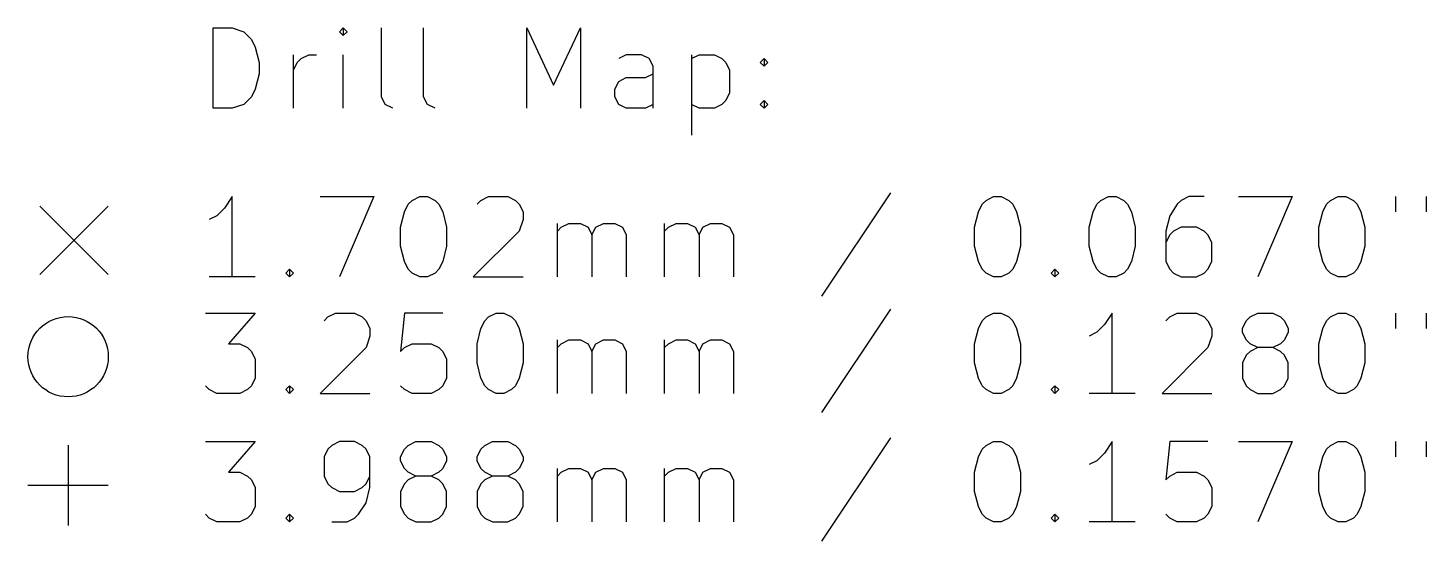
# Model space of a CAD drawing. Extents: x 23 to 230, y -194 to -24.
# Drawn here: x 23.35 to 58.15, y -193.48 to -180.7 of the extents above; entities that cross this region are included whole.
import ezdxf

# ---------------------------------------------------------------- set-up
doc = ezdxf.new("R2010")
doc.units = 0
doc.layers.add('BLACK', color=7, linetype='CONTINUOUS')

msp = doc.modelspace()

# ---------------------------------------------------------------- linework, layer by layer
at = {"layer": 'BLACK', "linetype": 'CONTINUOUS'}
for p, q in [((27.957768, -182.70377), (27.957768, -180.70377)), ((27.957768, -180.70377), (28.433958, -180.70377)), ((28.433958, -180.70377), (28.719673, -180.799008)), ((28.719673, -180.799008), (28.910149, -180.989484)), ((31.195863, -180.70377), (31.100625, -180.799008)), ((31.100625, -180.799008), (31.195863, -180.894246)), ((31.291101, -180.799008), (31.195863, -180.70377)), ((31.195863, -180.70377), (31.195863, -180.894246)), ((31.195863, -180.894246), (31.291101, -180.799008)), ((32.148244, -182.418055), (32.148244, -180.70377)), ((33.195863, -182.418055), (33.195863, -180.70377)), ((35.767292, -182.70377), (35.767292, -180.70377)), ((35.767292, -180.70377), (36.433959, -182.132341)), ((36.433959, -182.132341), (37.100625, -180.70377)), ((37.100625, -180.70377), (37.100625, -182.70377)), ((28.910149, -180.989484), (29.005387, -181.17996)), ((29.005387, -181.17996), (29.100625, -181.560912)), ((29.100625, -181.560912), (29.100625, -181.846627)), ((29.957768, -182.70377), (29.957768, -181.370436)), ((29.957768, -181.751389), (30.053006, -181.560912)), ((30.053006, -181.560912), (30.148244, -181.465674)), ((30.148244, -181.465674), (30.33872, -181.370436)), ((30.33872, -181.370436), (30.529197, -181.370436)), ((31.195863, -182.70377), (31.195863, -181.370436)), ((38.243482, -181.370436), (38.053006, -181.465674)), ((38.624435, -181.370436), (38.243482, -181.370436)), ((38.814911, -181.465674), (38.624435, -181.370436)), ((38.910149, -181.656151), (38.814911, -181.465674)), ((39.86253, -181.370436), (39.86253, -183.370436)), ((39.86253, -181.465674), (40.053006, -181.370436)), ((40.053006, -181.370436), (40.433959, -181.370436)), ((40.433959, -181.370436), (40.624435, -181.465674)), ((40.624435, -181.465674), (40.719673, -181.560912)), ((40.719673, -181.560912), (40.814911, -181.751389)), ((41.576816, -181.560912), (41.672054, -181.465674)), ((41.672054, -181.656151), (41.576816, -181.560912)), ((41.672054, -181.465674), (41.767292, -181.560912)), ((41.672054, -181.465674), (41.672054, -181.656151)), ((41.767292, -181.560912), (41.672054, -181.656151)), ((29.100625, -181.846627), (29.005387, -182.227579)), ((38.053006, -182.037103), (38.243482, -181.941865)), ((38.243482, -181.941865), (38.719673, -181.941865)), ((38.719673, -181.941865), (38.910149, -181.846627)), ((38.910149, -182.70377), (38.910149, -181.656151)), ((40.814911, -181.751389), (40.814911, -182.322817)), ((29.005387, -182.227579), (28.910149, -182.418055)), ((37.957768, -182.227579), (38.053006, -182.037103)), ((37.957768, -182.418055), (37.957768, -182.227579)), ((40.814911, -182.322817), (40.719673, -182.513293)), ((28.719673, -182.608532), (28.433958, -182.70377)), ((28.910149, -182.418055), (28.719673, -182.608532)), ((32.243482, -182.608532), (32.148244, -182.418055)), ((32.433958, -182.70377), (32.243482, -182.608532)), ((33.291101, -182.608532), (33.195863, -182.418055)), ((33.481577, -182.70377), (33.291101, -182.608532)), ((38.053006, -182.608532), (37.957768, -182.418055)), ((38.243482, -182.70377), (38.053006, -182.608532)), ((38.910149, -182.608532), (38.719673, -182.70377)), ((40.053006, -182.70377), (39.86253, -182.608532)), ((40.624435, -182.608532), (40.433959, -182.70377)), ((40.719673, -182.513293), (40.624435, -182.608532)), ((41.576816, -182.608532), (41.672054, -182.513293)), ((41.672054, -182.70377), (41.576816, -182.608532)), ((41.672054, -182.513293), (41.767292, -182.608532)), ((41.672054, -182.513293), (41.672054, -182.70377)), ((41.767292, -182.608532), (41.672054, -182.70377)), ((28.433958, -182.70377), (27.957768, -182.70377)), ((38.719673, -182.70377), (38.243482, -182.70377)), ((40.433959, -182.70377), (40.053006, -182.70377)), ((28.433958, -184.90377), (28.243482, -185.189484)), ((28.433958, -186.90377), (28.433958, -184.90377)), ((30.624435, -184.90377), (31.957768, -184.90377)), ((31.957768, -184.90377), (31.100625, -186.90377)), ((32.719673, -185.284722), (32.814911, -185.094246)), ((32.814911, -185.094246), (32.910149, -184.999008)), ((32.910149, -184.999008), (33.100625, -184.90377)), ((33.100625, -184.90377), (33.291102, -184.90377)), ((33.291102, -184.90377), (33.481578, -184.999008)), ((33.481578, -184.999008), (33.576816, -185.094246)), ((33.576816, -185.094246), (33.672054, -185.284722)), ((34.529197, -185.094246), (34.624435, -184.999008)), ((34.624435, -184.999008), (34.814911, -184.90377)), ((34.814911, -184.90377), (35.291102, -184.90377)), ((35.291102, -184.90377), (35.481578, -184.999008)), ((35.481578, -184.999008), (35.576816, -185.094246)), ((35.576816, -185.094246), (35.672054, -185.284722)), ((44.814912, -184.808532), (43.100627, -187.37996)), ((47.005389, -185.284722), (47.100627, -185.094246)), ((47.100627, -185.094246), (47.195865, -184.999008)), ((47.195865, -184.999008), (47.386341, -184.90377)), ((47.386341, -184.90377), (47.576818, -184.90377)), ((47.576818, -184.90377), (47.767294, -184.999008)), ((47.767294, -184.999008), (47.862532, -185.094246)), ((47.862532, -185.094246), (47.95777, -185.284722)), ((49.862532, -185.284722), (49.95777, -185.094246)), ((49.95777, -185.094246), (50.053008, -184.999008)), ((50.053008, -184.999008), (50.243484, -184.90377)), ((50.243484, -184.90377), (50.433961, -184.90377)), ((50.433961, -184.90377), (50.624437, -184.999008)), ((50.624437, -184.999008), (50.719675, -185.094246)), ((50.719675, -185.094246), (50.814913, -185.284722)), ((51.95777, -185.094246), (51.767294, -185.37996)), ((52.053008, -184.999008), (51.95777, -185.094246)), ((52.243484, -184.90377), (52.053008, -184.999008)), ((52.624437, -184.90377), (52.243484, -184.90377)), ((53.48158, -184.90377), (54.814913, -184.90377)), ((54.814913, -184.90377), (53.95777, -186.90377)), ((55.576818, -185.284722), (55.672056, -185.094246)), ((55.672056, -185.094246), (55.767294, -184.999008)), ((55.767294, -184.999008), (55.95777, -184.90377)), ((55.95777, -184.90377), (56.148247, -184.90377)), ((56.148247, -184.90377), (56.338723, -184.999008)), ((56.338723, -184.999008), (56.433961, -185.094246)), ((56.433961, -185.094246), (56.529199, -185.284722)), ((57.386342, -184.90377), (57.386342, -185.284722)), ((58.148247, -184.90377), (58.148247, -185.284722)), ((23.6482, -185.138032), (25.35, -186.839832)), ((25.35, -185.138032), (23.6482, -186.839832)), ((28.053006, -185.37996), (27.86253, -185.475198)), ((28.243482, -185.189484), (28.053006, -185.37996)), ((32.624435, -185.665674), (32.719673, -185.284722)), ((33.672054, -185.284722), (33.767292, -185.665674)), ((35.672054, -185.284722), (35.672054, -185.475198)), ((46.910151, -185.665674), (47.005389, -185.284722)), ((47.95777, -185.284722), (48.053008, -185.665674)), ((49.767294, -185.665674), (49.862532, -185.284722)), ((50.814913, -185.284722), (50.910151, -185.665674)), ((51.767294, -185.37996), (51.672056, -185.760912)), ((55.48158, -185.665674), (55.576818, -185.284722)), ((56.529199, -185.284722), (56.624437, -185.665674)), ((32.624435, -186.141865), (32.624435, -185.665674)), ((33.767292, -185.665674), (33.767292, -186.141865)), ((35.576816, -185.760912), (34.433959, -186.90377)), ((35.672054, -185.475198), (35.576816, -185.760912)), ((36.529197, -186.90377), (36.529197, -185.570436)), ((36.529197, -185.760912), (36.624435, -185.665674)), ((36.624435, -185.665674), (36.814911, -185.570436)), ((36.814911, -185.570436), (37.100626, -185.570436)), ((37.100626, -185.570436), (37.291102, -185.665674)), ((37.291102, -185.665674), (37.38634, -185.856151)), ((37.38634, -185.856151), (37.481578, -185.665674)), ((37.481578, -185.665674), (37.672054, -185.570436)), ((37.672054, -185.570436), (37.957768, -185.570436)), ((37.957768, -185.570436), (38.148245, -185.665674)), ((38.148245, -185.665674), (38.243483, -185.856151)), ((39.195864, -186.90377), (39.195864, -185.570436)), ((39.195864, -185.760912), (39.291102, -185.665674)), ((39.291102, -185.665674), (39.481578, -185.570436)), ((39.481578, -185.570436), (39.767293, -185.570436)), ((39.767293, -185.570436), (39.957769, -185.665674)), ((39.957769, -185.665674), (40.053007, -185.856151)), ((40.053007, -185.856151), (40.148245, -185.665674)), ((40.148245, -185.665674), (40.338721, -185.570436)), ((40.338721, -185.570436), (40.624435, -185.570436)), ((40.624435, -185.570436), (40.814912, -185.665674)), ((40.814912, -185.665674), (40.91015, -185.856151)), ((46.910151, -186.141865), (46.910151, -185.665674)), ((48.053008, -185.665674), (48.053008, -186.141865)), ((49.767294, -186.141865), (49.767294, -185.665674)), ((50.910151, -185.665674), (50.910151, -186.141865)), ((51.672056, -185.760912), (51.672056, -186.522817)), ((51.862532, -185.760912), (51.767294, -185.856151)), ((52.053008, -185.665674), (51.862532, -185.760912)), ((52.433961, -185.665674), (52.053008, -185.665674)), ((52.624437, -185.760912), (52.433961, -185.665674)), ((52.719675, -185.856151), (52.624437, -185.760912)), ((55.48158, -186.141865), (55.48158, -185.665674)), ((56.624437, -185.665674), (56.624437, -186.141865)), ((32.719673, -186.522817), (32.624435, -186.141865)), ((33.767292, -186.141865), (33.672054, -186.522817)), ((37.38634, -185.856151), (37.38634, -186.90377)), ((38.243483, -185.856151), (38.243483, -186.90377)), ((40.053007, -185.856151), (40.053007, -186.90377)), ((40.91015, -185.856151), (40.91015, -186.90377)), ((47.005389, -186.522817), (46.910151, -186.141865)), ((48.053008, -186.141865), (47.95777, -186.522817)), ((49.862532, -186.522817), (49.767294, -186.141865)), ((50.910151, -186.141865), (50.814913, -186.522817)), ((51.767294, -185.856151), (51.672056, -186.046627)), ((52.814913, -186.046627), (52.719675, -185.856151)), ((52.814913, -186.522817), (52.814913, -186.046627)), ((55.576818, -186.522817), (55.48158, -186.141865)), ((56.624437, -186.141865), (56.529199, -186.522817)), ((29.767292, -186.808532), (29.86253, -186.713293)), ((29.86253, -186.90377), (29.767292, -186.808532)), ((29.86253, -186.713293), (29.957768, -186.808532)), ((29.86253, -186.713293), (29.86253, -186.90377)), ((29.957768, -186.808532), (29.86253, -186.90377)), ((32.814911, -186.713293), (32.719673, -186.522817)), ((32.910149, -186.808532), (32.814911, -186.713293)), ((33.100625, -186.90377), (32.910149, -186.808532)), ((33.481578, -186.808532), (33.291102, -186.90377)), ((33.576816, -186.713293), (33.481578, -186.808532)), ((33.672054, -186.522817), (33.576816, -186.713293)), ((47.100627, -186.713293), (47.005389, -186.522817)), ((47.195865, -186.808532), (47.100627, -186.713293)), ((47.386341, -186.90377), (47.195865, -186.808532)), ((47.767294, -186.808532), (47.576818, -186.90377)), ((47.862532, -186.713293), (47.767294, -186.808532)), ((47.95777, -186.522817), (47.862532, -186.713293)), ((48.814913, -186.808532), (48.910151, -186.713293)), ((48.910151, -186.90377), (48.814913, -186.808532)), ((48.910151, -186.713293), (49.005389, -186.808532)), ((48.910151, -186.713293), (48.910151, -186.90377)), ((49.005389, -186.808532), (48.910151, -186.90377)), ((49.95777, -186.713293), (49.862532, -186.522817)), ((50.053008, -186.808532), (49.95777, -186.713293)), ((50.243484, -186.90377), (50.053008, -186.808532)), ((50.624437, -186.808532), (50.433961, -186.90377)), ((50.719675, -186.713293), (50.624437, -186.808532)), ((50.814913, -186.522817), (50.719675, -186.713293)), ((51.672056, -186.522817), (51.767294, -186.713293)), ((51.767294, -186.713293), (51.862532, -186.808532)), ((51.862532, -186.808532), (52.053008, -186.90377)), ((52.433961, -186.90377), (52.624437, -186.808532)), ((52.624437, -186.808532), (52.719675, -186.713293)), ((52.719675, -186.713293), (52.814913, -186.522817)), ((55.672056, -186.713293), (55.576818, -186.522817)), ((55.767294, -186.808532), (55.672056, -186.713293)), ((55.95777, -186.90377), (55.767294, -186.808532)), ((56.338723, -186.808532), (56.148247, -186.90377)), ((56.433961, -186.713293), (56.338723, -186.808532)), ((56.529199, -186.522817), (56.433961, -186.713293)), ((29.005387, -186.90377), (27.86253, -186.90377)), ((33.291102, -186.90377), (33.100625, -186.90377)), ((34.433959, -186.90377), (35.672054, -186.90377)), ((47.576818, -186.90377), (47.386341, -186.90377)), ((50.433961, -186.90377), (50.243484, -186.90377)), ((52.053008, -186.90377), (52.433961, -186.90377)), ((56.148247, -186.90377), (55.95777, -186.90377)), ((27.767292, -187.80557), (29.005387, -187.80557)), ((29.005387, -187.80557), (28.33872, -188.567474)), ((30.719673, -187.996046), (30.814911, -187.900808)), ((30.814911, -187.900808), (31.005387, -187.80557)), ((31.005387, -187.80557), (31.481578, -187.80557)), ((31.481578, -187.80557), (31.672054, -187.900808)), ((31.672054, -187.900808), (31.767292, -187.996046)), ((32.719673, -187.80557), (32.624435, -188.757951)), ((33.672054, -187.80557), (32.719673, -187.80557)), ((34.719673, -187.996046), (34.814911, -187.900808)), ((34.814911, -187.900808), (35.005387, -187.80557)), ((35.005387, -187.80557), (35.195864, -187.80557)), ((35.195864, -187.80557), (35.38634, -187.900808)), ((35.38634, -187.900808), (35.481578, -187.996046)), ((44.814912, -187.710332), (43.100627, -190.28176)), ((47.100627, -187.996046), (47.195865, -187.900808)), ((47.195865, -187.900808), (47.386341, -187.80557)), ((47.386341, -187.80557), (47.576818, -187.80557)), ((47.576818, -187.80557), (47.767294, -187.900808)), ((47.767294, -187.900808), (47.862532, -187.996046)), ((50.338722, -187.80557), (50.148246, -188.091284)), ((50.338722, -189.80557), (50.338722, -187.80557)), ((51.672056, -187.996046), (51.767294, -187.900808)), ((51.767294, -187.900808), (51.95777, -187.80557)), ((51.95777, -187.80557), (52.433961, -187.80557)), ((52.433961, -187.80557), (52.624437, -187.900808)), ((52.624437, -187.900808), (52.719675, -187.996046)), ((53.672056, -187.996046), (53.767294, -187.900808)), ((53.767294, -187.900808), (53.95777, -187.80557)), ((53.95777, -187.80557), (54.338723, -187.80557)), ((54.338723, -187.80557), (54.529199, -187.900808)), ((54.529199, -187.900808), (54.624437, -187.996046)), ((55.672056, -187.996046), (55.767294, -187.900808)), ((55.767294, -187.900808), (55.95777, -187.80557)), ((55.95777, -187.80557), (56.148247, -187.80557)), ((56.148247, -187.80557), (56.338723, -187.900808)), ((56.338723, -187.900808), (56.433961, -187.996046)), ((57.386342, -187.80557), (57.386342, -188.186522)), ((58.148247, -187.80557), (58.148247, -188.186522)), ((31.767292, -187.996046), (31.86253, -188.186522)), ((31.86253, -188.186522), (31.86253, -188.376998)), ((34.529197, -188.567474), (34.624435, -188.186522)), ((34.624435, -188.186522), (34.719673, -187.996046)), ((35.481578, -187.996046), (35.576816, -188.186522)), ((35.576816, -188.186522), (35.672054, -188.567474)), ((46.910151, -188.567474), (47.005389, -188.186522)), ((47.005389, -188.186522), (47.100627, -187.996046)), ((47.862532, -187.996046), (47.95777, -188.186522)), ((47.95777, -188.186522), (48.053008, -188.567474)), ((50.148246, -188.091284), (49.95777, -188.28176)), ((52.719675, -187.996046), (52.814913, -188.186522)), ((52.814913, -188.186522), (52.814913, -188.376998)), ((53.576818, -188.186522), (53.672056, -187.996046)), ((53.576818, -188.28176), (53.576818, -188.186522)), ((54.624437, -187.996046), (54.719675, -188.186522)), ((54.719675, -188.186522), (54.719675, -188.28176)), ((55.48158, -188.567474), (55.576818, -188.186522)), ((55.576818, -188.186522), (55.672056, -187.996046)), ((56.433961, -187.996046), (56.529199, -188.186522)), ((56.529199, -188.186522), (56.624437, -188.567474)), ((28.33872, -188.567474), (28.624435, -188.567474)), ((28.624435, -188.567474), (28.814911, -188.662712)), ((31.86253, -188.376998), (31.767292, -188.662712)), ((32.719673, -188.662712), (32.910149, -188.567474)), ((32.910149, -188.567474), (33.38634, -188.567474)), ((33.38634, -188.567474), (33.576816, -188.662712)), ((34.529197, -189.043665), (34.529197, -188.567474)), ((35.672054, -188.567474), (35.672054, -189.043665)), ((36.529197, -189.80557), (36.529197, -188.472236)), ((36.529197, -188.662712), (36.624435, -188.567474)), ((36.624435, -188.567474), (36.814911, -188.472236)), ((36.814911, -188.472236), (37.100626, -188.472236)), ((37.100626, -188.472236), (37.291102, -188.567474)), ((37.291102, -188.567474), (37.38634, -188.757951)), ((37.38634, -188.757951), (37.481578, -188.567474)), ((37.481578, -188.567474), (37.672054, -188.472236)), ((37.672054, -188.472236), (37.957768, -188.472236)), ((37.957768, -188.472236), (38.148245, -188.567474)), ((38.148245, -188.567474), (38.243483, -188.757951)), ((39.195864, -189.80557), (39.195864, -188.472236)), ((39.195864, -188.662712), (39.291102, -188.567474)), ((39.291102, -188.567474), (39.481578, -188.472236)), ((39.481578, -188.472236), (39.767293, -188.472236)), ((39.767293, -188.472236), (39.957769, -188.567474)), ((39.957769, -188.567474), (40.053007, -188.757951)), ((40.053007, -188.757951), (40.148245, -188.567474)), ((40.148245, -188.567474), (40.338721, -188.472236)), ((40.338721, -188.472236), (40.624435, -188.472236)), ((40.624435, -188.472236), (40.814912, -188.567474)), ((40.814912, -188.567474), (40.91015, -188.757951)), ((46.910151, -189.043665), (46.910151, -188.567474)), ((48.053008, -188.567474), (48.053008, -189.043665)), ((49.95777, -188.28176), (49.767294, -188.376998)), ((52.814913, -188.376998), (52.719675, -188.662712)), ((53.672056, -188.472236), (53.576818, -188.28176)), ((53.767294, -188.567474), (53.672056, -188.472236)), ((53.95777, -188.662712), (53.767294, -188.567474)), ((54.529199, -188.567474), (54.338723, -188.662712)), ((54.624437, -188.472236), (54.529199, -188.567474)), ((54.719675, -188.28176), (54.624437, -188.472236)), ((55.48158, -189.043665), (55.48158, -188.567474)), ((56.624437, -188.567474), (56.624437, -189.043665)), ((28.814911, -188.662712), (28.910149, -188.757951)), ((28.910149, -188.757951), (29.005387, -188.948427)), ((29.005387, -188.948427), (29.005387, -189.424617)), ((31.767292, -188.662712), (30.624435, -189.80557)), ((32.624435, -188.757951), (32.719673, -188.662712)), ((33.576816, -188.662712), (33.672054, -188.757951)), ((33.672054, -188.757951), (33.767292, -188.948427)), ((33.767292, -188.948427), (33.767292, -189.424617)), ((37.38634, -188.757951), (37.38634, -189.80557)), ((38.243483, -188.757951), (38.243483, -189.80557)), ((40.053007, -188.757951), (40.053007, -189.80557)), ((40.91015, -188.757951), (40.91015, -189.80557)), ((52.719675, -188.662712), (51.576818, -189.80557)), ((53.672056, -188.853189), (53.576818, -189.043665)), ((53.767294, -188.757951), (53.672056, -188.853189)), ((53.95777, -188.662712), (53.767294, -188.757951)), ((54.338723, -188.662712), (53.95777, -188.662712)), ((54.529199, -188.757951), (54.338723, -188.662712)), ((54.624437, -188.853189), (54.529199, -188.757951)), ((54.719675, -189.043665), (54.624437, -188.853189)), ((34.624435, -189.424617), (34.529197, -189.043665)), ((35.672054, -189.043665), (35.576816, -189.424617)), ((47.005389, -189.424617), (46.910151, -189.043665)), ((48.053008, -189.043665), (47.95777, -189.424617)), ((53.576818, -189.043665), (53.576818, -189.424617)), ((54.719675, -189.424617), (54.719675, -189.043665)), ((55.576818, -189.424617), (55.48158, -189.043665)), ((56.624437, -189.043665), (56.529199, -189.424617)), ((27.86253, -189.710332), (27.767292, -189.615093)), ((28.910149, -189.615093), (28.814911, -189.710332)), ((29.005387, -189.424617), (28.910149, -189.615093)), ((29.767292, -189.710332), (29.86253, -189.615093)), ((29.86253, -189.615093), (29.957768, -189.710332)), ((29.86253, -189.615093), (29.86253, -189.80557)), ((32.719673, -189.710332), (32.624435, -189.615093)), ((33.672054, -189.615093), (33.576816, -189.710332)), ((33.767292, -189.424617), (33.672054, -189.615093)), ((34.719673, -189.615093), (34.624435, -189.424617)), ((34.814911, -189.710332), (34.719673, -189.615093)), ((35.481578, -189.615093), (35.38634, -189.710332)), ((35.576816, -189.424617), (35.481578, -189.615093)), ((47.100627, -189.615093), (47.005389, -189.424617)), ((47.195865, -189.710332), (47.100627, -189.615093)), ((47.862532, -189.615093), (47.767294, -189.710332)), ((47.95777, -189.424617), (47.862532, -189.615093)), ((48.814913, -189.710332), (48.910151, -189.615093)), ((48.910151, -189.615093), (49.005389, -189.710332)), ((48.910151, -189.615093), (48.910151, -189.80557)), ((53.576818, -189.424617), (53.672056, -189.615093)), ((53.672056, -189.615093), (53.767294, -189.710332)), ((54.529199, -189.710332), (54.624437, -189.615093)), ((54.624437, -189.615093), (54.719675, -189.424617)), ((55.672056, -189.615093), (55.576818, -189.424617)), ((55.767294, -189.710332), (55.672056, -189.615093)), ((56.433961, -189.615093), (56.338723, -189.710332)), ((56.529199, -189.424617), (56.433961, -189.615093)), ((28.053006, -189.80557), (27.86253, -189.710332)), ((28.624435, -189.80557), (28.053006, -189.80557)), ((28.814911, -189.710332), (28.624435, -189.80557)), ((29.86253, -189.80557), (29.767292, -189.710332)), ((29.957768, -189.710332), (29.86253, -189.80557)), ((30.624435, -189.80557), (31.86253, -189.80557)), ((32.910149, -189.80557), (32.719673, -189.710332)), ((33.38634, -189.80557), (32.910149, -189.80557)), ((33.576816, -189.710332), (33.38634, -189.80557)), ((35.005387, -189.80557), (34.814911, -189.710332)), ((35.195864, -189.80557), (35.005387, -189.80557)), ((35.38634, -189.710332), (35.195864, -189.80557)), ((47.386341, -189.80557), (47.195865, -189.710332)), ((47.576818, -189.80557), (47.386341, -189.80557)), ((47.767294, -189.710332), (47.576818, -189.80557)), ((48.910151, -189.80557), (48.814913, -189.710332)), ((49.005389, -189.710332), (48.910151, -189.80557)), ((50.910151, -189.80557), (49.767294, -189.80557)), ((51.576818, -189.80557), (52.814913, -189.80557)), ((53.767294, -189.710332), (53.95777, -189.80557)), ((53.95777, -189.80557), (54.338723, -189.80557)), ((54.338723, -189.80557), (54.529199, -189.710332)), ((55.95777, -189.80557), (55.767294, -189.710332)), ((56.148247, -189.80557), (55.95777, -189.80557)), ((56.338723, -189.710332), (56.148247, -189.80557)), ((27.767292, -191.00557), (29.005387, -191.00557)), ((29.005387, -191.00557), (28.33872, -191.767474)), ((31.100625, -191.00557), (30.910149, -191.100808)), ((31.481578, -191.00557), (31.100625, -191.00557)), ((31.672054, -191.100808), (31.481578, -191.00557)), ((32.814911, -191.100808), (33.005387, -191.00557)), ((33.005387, -191.00557), (33.38634, -191.00557)), ((33.38634, -191.00557), (33.576816, -191.100808)), ((34.719673, -191.100808), (34.910149, -191.00557)), ((34.910149, -191.00557), (35.291102, -191.00557)), ((35.291102, -191.00557), (35.481578, -191.100808)), ((44.814912, -190.910332), (43.100627, -193.48176)), ((47.195865, -191.100808), (47.386341, -191.00557)), ((47.386341, -191.00557), (47.576818, -191.00557)), ((47.576818, -191.00557), (47.767294, -191.100808)), ((50.338722, -191.00557), (50.148246, -191.291284)), ((50.338722, -193.00557), (50.338722, -191.00557)), ((51.767294, -191.00557), (51.672056, -191.957951)), ((52.719675, -191.00557), (51.767294, -191.00557)), ((53.48158, -191.00557), (54.814913, -191.00557)), ((54.814913, -191.00557), (53.95777, -193.00557)), ((55.767294, -191.100808), (55.95777, -191.00557)), ((55.95777, -191.00557), (56.148247, -191.00557)), ((56.148247, -191.00557), (56.338723, -191.100808)), ((57.386342, -191.00557), (57.386342, -191.386522)), ((58.148247, -191.00557), (58.148247, -191.386522)), ((24.35, -191.090732), (24.35, -193.090732)), ((30.814911, -191.196046), (30.719673, -191.386522)), ((30.719673, -191.386522), (30.719673, -191.862712)), ((30.910149, -191.100808), (30.814911, -191.196046)), ((31.767292, -191.196046), (31.672054, -191.100808)), ((31.86253, -191.386522), (31.767292, -191.196046)), ((31.86253, -192.148427), (31.86253, -191.386522)), ((32.624435, -191.386522), (32.719673, -191.196046)), ((32.624435, -191.48176), (32.624435, -191.386522)), ((32.719673, -191.196046), (32.814911, -191.100808)), ((33.576816, -191.100808), (33.672054, -191.196046)), ((33.672054, -191.196046), (33.767292, -191.386522)), ((33.767292, -191.386522), (33.767292, -191.48176)), ((34.529197, -191.386522), (34.624435, -191.196046)), ((34.529197, -191.48176), (34.529197, -191.386522)), ((34.624435, -191.196046), (34.719673, -191.100808)), ((35.481578, -191.100808), (35.576816, -191.196046)), ((35.576816, -191.196046), (35.672054, -191.386522)), ((35.672054, -191.386522), (35.672054, -191.48176)), ((46.910151, -191.767474), (47.005389, -191.386522)), ((47.005389, -191.386522), (47.100627, -191.196046)), ((47.100627, -191.196046), (47.195865, -191.100808)), ((47.767294, -191.100808), (47.862532, -191.196046)), ((47.862532, -191.196046), (47.95777, -191.386522)), ((47.95777, -191.386522), (48.053008, -191.767474)), ((50.148246, -191.291284), (49.95777, -191.48176)), ((55.48158, -191.767474), (55.576818, -191.386522)), ((55.576818, -191.386522), (55.672056, -191.196046)), ((55.672056, -191.196046), (55.767294, -191.100808)), ((56.338723, -191.100808), (56.433961, -191.196046)), ((56.433961, -191.196046), (56.529199, -191.386522)), ((56.529199, -191.386522), (56.624437, -191.767474)), ((32.719673, -191.672236), (32.624435, -191.48176)), ((32.814911, -191.767474), (32.719673, -191.672236)), ((33.672054, -191.672236), (33.576816, -191.767474)), ((33.767292, -191.48176), (33.672054, -191.672236)), ((34.624435, -191.672236), (34.529197, -191.48176)), ((34.719673, -191.767474), (34.624435, -191.672236)), ((35.576816, -191.672236), (35.481578, -191.767474)), ((35.672054, -191.48176), (35.576816, -191.672236)), ((36.529197, -193.00557), (36.529197, -191.672236)), ((36.624435, -191.767474), (36.814911, -191.672236)), ((36.814911, -191.672236), (37.100626, -191.672236)), ((37.100626, -191.672236), (37.291102, -191.767474)), ((37.481578, -191.767474), (37.672054, -191.672236)), ((37.672054, -191.672236), (37.957768, -191.672236)), ((37.957768, -191.672236), (38.148245, -191.767474)), ((39.195864, -193.00557), (39.195864, -191.672236)), ((39.291102, -191.767474), (39.481578, -191.672236)), ((39.481578, -191.672236), (39.767293, -191.672236)), ((39.767293, -191.672236), (39.957769, -191.767474)), ((40.148245, -191.767474), (40.338721, -191.672236)), ((40.338721, -191.672236), (40.624435, -191.672236)), ((40.624435, -191.672236), (40.814912, -191.767474)), ((49.95777, -191.48176), (49.767294, -191.576998)), ((28.33872, -191.767474), (28.624435, -191.767474)), ((28.624435, -191.767474), (28.814911, -191.862712)), ((28.814911, -191.862712), (28.910149, -191.957951)), ((28.910149, -191.957951), (29.005387, -192.148427)), ((30.719673, -191.862712), (30.814911, -192.053189)), ((30.814911, -192.053189), (30.910149, -192.148427)), ((31.672054, -192.148427), (31.767292, -192.053189)), ((31.767292, -192.053189), (31.86253, -191.862712)), ((32.719673, -192.053189), (32.624435, -192.243665)), ((32.814911, -191.957951), (32.719673, -192.053189)), ((33.005387, -191.862712), (32.814911, -191.767474)), ((33.005387, -191.862712), (32.814911, -191.957951)), ((33.38634, -191.862712), (33.005387, -191.862712)), ((33.576816, -191.767474), (33.38634, -191.862712)), ((33.576816, -191.957951), (33.38634, -191.862712)), ((33.672054, -192.053189), (33.576816, -191.957951)), ((33.767292, -192.243665), (33.672054, -192.053189)), ((34.624435, -192.053189), (34.529197, -192.243665)), ((34.719673, -191.957951), (34.624435, -192.053189)), ((34.910149, -191.862712), (34.719673, -191.767474)), ((34.910149, -191.862712), (34.719673, -191.957951)), ((35.291102, -191.862712), (34.910149, -191.862712)), ((35.481578, -191.767474), (35.291102, -191.862712)), ((35.481578, -191.957951), (35.291102, -191.862712)), ((35.576816, -192.053189), (35.481578, -191.957951)), ((35.672054, -192.243665), (35.576816, -192.053189)), ((36.529197, -191.862712), (36.624435, -191.767474)), ((37.291102, -191.767474), (37.38634, -191.957951)), ((37.38634, -191.957951), (37.481578, -191.767474)), ((37.38634, -191.957951), (37.38634, -193.00557)), ((38.148245, -191.767474), (38.243483, -191.957951)), ((38.243483, -191.957951), (38.243483, -193.00557)), ((39.195864, -191.862712), (39.291102, -191.767474)), ((39.957769, -191.767474), (40.053007, -191.957951)), ((40.053007, -191.957951), (40.148245, -191.767474)), ((40.053007, -191.957951), (40.053007, -193.00557)), ((40.814912, -191.767474), (40.91015, -191.957951)), ((40.91015, -191.957951), (40.91015, -193.00557)), ((46.910151, -192.243665), (46.910151, -191.767474)), ((48.053008, -191.767474), (48.053008, -192.243665)), ((51.672056, -191.957951), (51.767294, -191.862712)), ((51.767294, -191.862712), (51.95777, -191.767474)), ((51.95777, -191.767474), (52.433961, -191.767474)), ((52.433961, -191.767474), (52.624437, -191.862712)), ((52.624437, -191.862712), (52.719675, -191.957951)), ((52.719675, -191.957951), (52.814913, -192.148427)), ((55.48158, -192.243665), (55.48158, -191.767474)), ((56.624437, -191.767474), (56.624437, -192.243665)), ((23.35, -192.090732), (25.35, -192.090732)), ((29.005387, -192.148427), (29.005387, -192.624617)), ((30.910149, -192.148427), (31.100625, -192.243665)), ((31.100625, -192.243665), (31.481578, -192.243665)), ((31.481578, -192.243665), (31.672054, -192.148427)), ((31.767292, -192.529379), (31.86253, -192.148427)), ((32.624435, -192.243665), (32.624435, -192.624617)), ((33.767292, -192.624617), (33.767292, -192.243665)), ((34.529197, -192.243665), (34.529197, -192.624617)), ((35.672054, -192.624617), (35.672054, -192.243665)), ((47.005389, -192.624617), (46.910151, -192.243665)), ((48.053008, -192.243665), (47.95777, -192.624617)), ((52.814913, -192.148427), (52.814913, -192.624617)), ((55.576818, -192.624617), (55.48158, -192.243665)), ((56.624437, -192.243665), (56.529199, -192.624617)), ((29.005387, -192.624617), (28.910149, -192.815093)), ((31.576816, -192.815093), (31.767292, -192.529379)), ((32.624435, -192.624617), (32.719673, -192.815093)), ((33.672054, -192.815093), (33.767292, -192.624617)), ((34.529197, -192.624617), (34.624435, -192.815093)), ((35.576816, -192.815093), (35.672054, -192.624617)), ((47.100627, -192.815093), (47.005389, -192.624617)), ((47.95777, -192.624617), (47.862532, -192.815093)), ((52.814913, -192.624617), (52.719675, -192.815093)), ((55.672056, -192.815093), (55.576818, -192.624617)), ((56.529199, -192.624617), (56.433961, -192.815093)), ((27.86253, -192.910332), (27.767292, -192.815093)), ((28.053006, -193.00557), (27.86253, -192.910332)), ((28.624435, -193.00557), (28.053006, -193.00557)), ((28.814911, -192.910332), (28.624435, -193.00557)), ((28.910149, -192.815093), (28.814911, -192.910332)), ((29.767292, -192.910332), (29.86253, -192.815093)), ((29.86253, -193.00557), (29.767292, -192.910332)), ((29.86253, -192.815093), (29.957768, -192.910332)), ((29.86253, -192.815093), (29.86253, -193.00557)), ((29.957768, -192.910332), (29.86253, -193.00557)), ((30.910149, -193.00557), (31.291101, -193.00557)), ((31.291101, -193.00557), (31.481578, -192.910332)), ((31.481578, -192.910332), (31.576816, -192.815093)), ((32.719673, -192.815093), (32.814911, -192.910332)), ((32.814911, -192.910332), (33.005387, -193.00557)), ((33.005387, -193.00557), (33.38634, -193.00557)), ((33.38634, -193.00557), (33.576816, -192.910332)), ((33.576816, -192.910332), (33.672054, -192.815093)), ((34.624435, -192.815093), (34.719673, -192.910332)), ((34.719673, -192.910332), (34.910149, -193.00557)), ((34.910149, -193.00557), (35.291102, -193.00557)), ((35.291102, -193.00557), (35.481578, -192.910332)), ((35.481578, -192.910332), (35.576816, -192.815093)), ((47.195865, -192.910332), (47.100627, -192.815093)), ((47.386341, -193.00557), (47.195865, -192.910332)), ((47.576818, -193.00557), (47.386341, -193.00557)), ((47.767294, -192.910332), (47.576818, -193.00557)), ((47.862532, -192.815093), (47.767294, -192.910332)), ((48.814913, -192.910332), (48.910151, -192.815093)), ((48.910151, -193.00557), (48.814913, -192.910332)), ((48.910151, -192.815093), (49.005389, -192.910332)), ((48.910151, -192.815093), (48.910151, -193.00557)), ((49.005389, -192.910332), (48.910151, -193.00557)), ((50.910151, -193.00557), (49.767294, -193.00557)), ((51.767294, -192.910332), (51.672056, -192.815093)), ((51.95777, -193.00557), (51.767294, -192.910332)), ((52.433961, -193.00557), (51.95777, -193.00557)), ((52.624437, -192.910332), (52.433961, -193.00557)), ((52.719675, -192.815093), (52.624437, -192.910332)), ((55.767294, -192.910332), (55.672056, -192.815093)), ((55.95777, -193.00557), (55.767294, -192.910332)), ((56.148247, -193.00557), (55.95777, -193.00557)), ((56.338723, -192.910332), (56.148247, -193.00557)), ((56.433961, -192.815093), (56.338723, -192.910332))]:
    msp.add_line(p, q, dxfattribs=at)
at = {"layer": 'BLACK'}
msp.add_circle((24.35, -188.890732), 1, dxfattribs=at)

doc.saveas('drawing.dxf')
